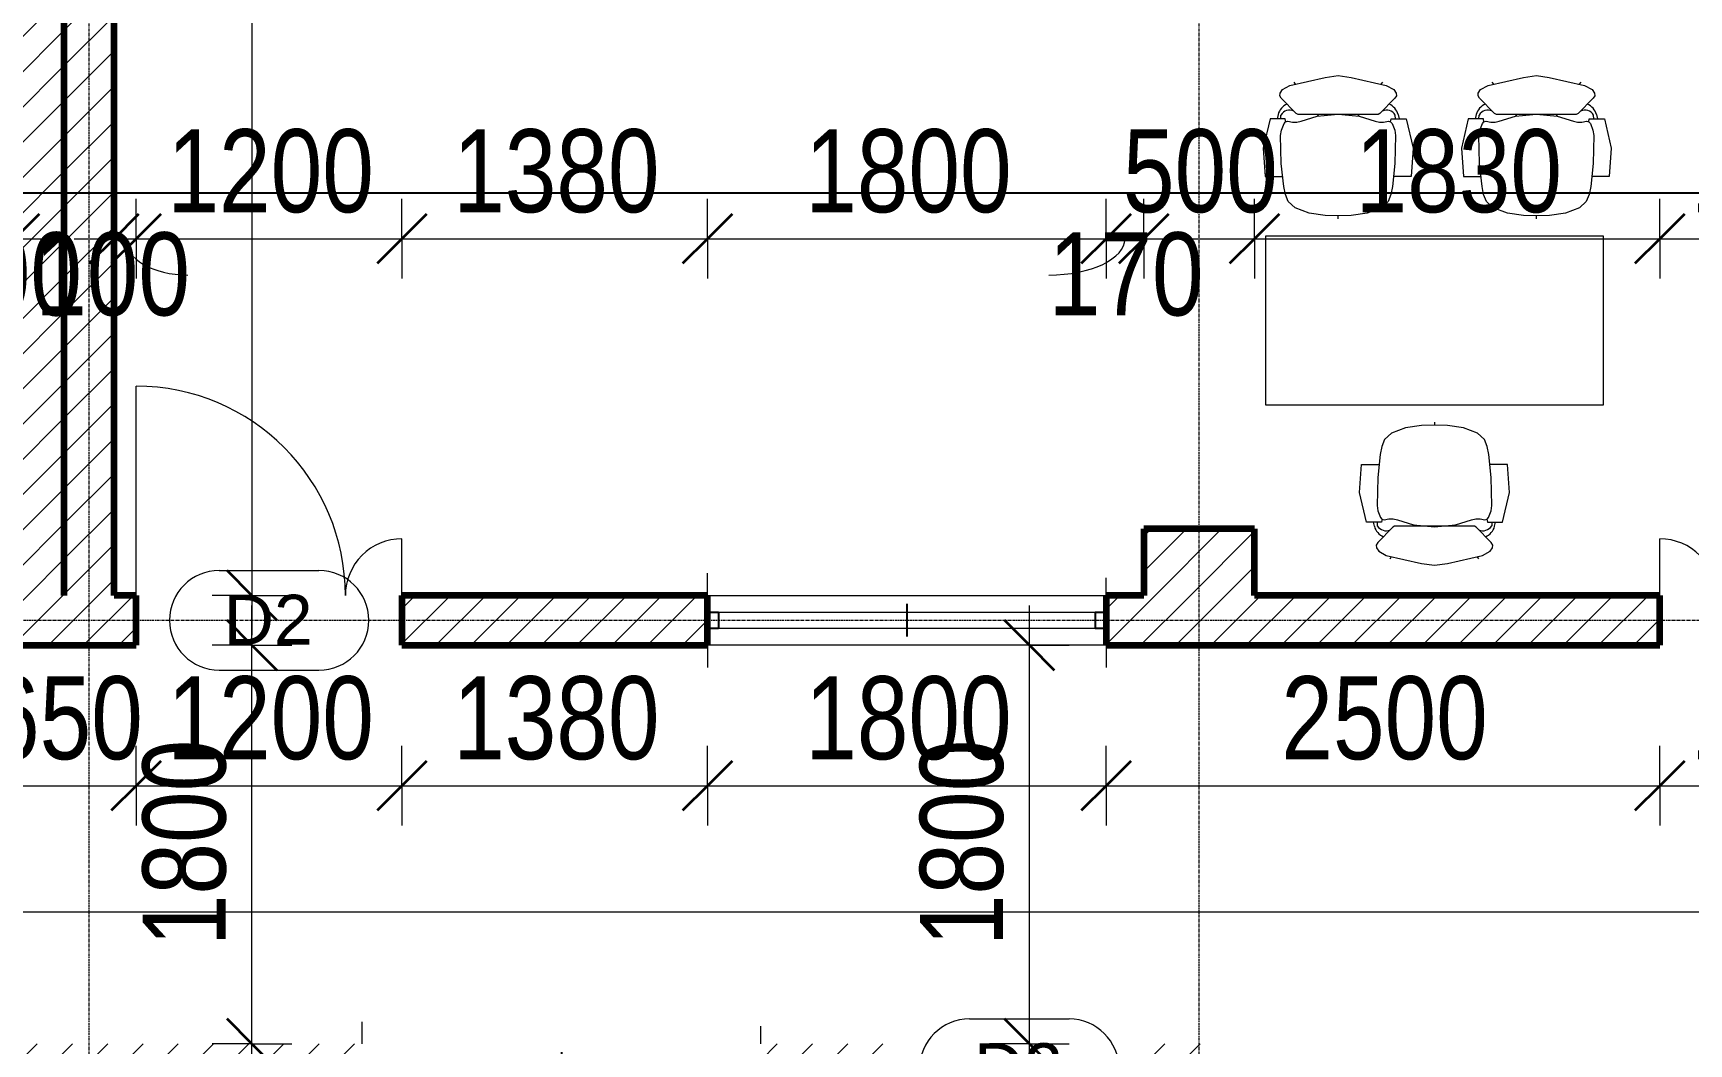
# Model space of a CAD drawing. Header units: millimetres. Extents: x -35190 to 411743, y -233114 to 23872.
# Drawn here: x 31058 to 38535, y -2015 to 2548 of the extents above; entities that cross this region are included whole.
import ezdxf

# ---------------------------------------------------------------- set-up
doc = ezdxf.new("R2010")
doc.units = ezdxf.units.MM
doc.linetypes.add('Grid Line', pattern=[22.225, 12.7, -3.175, 3.175, -3.175])
for name, color, linetype, lineweight in [('A-ANNO-DIMS', 211, 'Continuous', 9), ('A-ANNO-DIMS-75', 211, 'Continuous', 9), ('A-DOOR', 31, 'Continuous', 18), ('A-DOOR-IDEN', 31, 'Continuous', 9), ('A-GENM', 13, 'Continuous', 18), ('A-GLAZ', 151, 'Continuous', 18), ('A-WALL', 113, 'Continuous', 18), ('A-WALL-PATT', 111, 'Continuous', 18), ('I-FURN', 30, 'Continuous', 18), ('S-GRID', 1, 'Continuous', 9)]:
    doc.layers.add(name, color=color, linetype=linetype, lineweight=lineweight)
doc.styles.add('Arial_10', font='arial.ttf', dxfattribs={"height": 225})
doc.styles.add('Arial_3', font='arial.ttf', dxfattribs={"width": 0.8, "height": 375})
doc.dimstyles.new('main_4_5mm', dxfattribs={"dimscale": 304.8, "dimtxt": 382.597275, "dimasz": 0.738189, "dimexe": 0.590551, "dimexo": 0.0625, "dimgap": 0.024606, "dimtad": 1, "dimdec": 0, "dimzin": 0, "dimdsep": 46, "dimtxsty": 'Arial_3', "dimblk1": 'OBLIQUE', "dimblk2": 'OBLIQUE', "dimsah": 1, "dimcen": 0.09, "dimdle": 0.590551, "dimazin": 0, "dimtfac": 1, "dimtdec": 4, "dimtix": 1, "dimtmove": 0, "dimatfit": 3, "dimfxl": 0.590551, "dimfxlon": 1, "dimtvp": 1, "dimtolj": 1, "dimtzin": 0, "dimarcsym": 2})
doc.dimstyles.new('main_4_5mm_1', dxfattribs={"dimscale": 304.8, "dimtxt": 382.597275, "dimasz": 0.738189, "dimexe": 0.590551, "dimexo": 0.0625, "dimgap": 0.024606, "dimtad": 1, "dimdec": 0, "dimzin": 0, "dimdsep": 46, "dimtxsty": 'Arial_3', "dimblk1": 'OBLIQUE', "dimblk2": 'OBLIQUE', "dimsah": 1, "dimcen": 0.09, "dimdle": 0.590551, "dimazin": 0, "dimtfac": 1, "dimtdec": 4, "dimtix": 1, "dimtmove": 1, "dimatfit": 3, "dimfxl": 0.590551, "dimfxlon": 1, "dimtvp": 1, "dimtolj": 1, "dimtzin": 0, "dimarcsym": 2})
doc.dimstyles.new('main_4_5mm_2', dxfattribs={"dimscale": 304.8, "dimtxt": 382.597275, "dimasz": 0.738189, "dimexe": 0.590551, "dimexo": 0.0625, "dimgap": 0.024606, "dimtad": 1, "dimdec": 0, "dimzin": 0, "dimdsep": 46, "dimtxsty": 'Arial_3', "dimblk1": 'OBLIQUE', "dimblk2": 'OBLIQUE', "dimsah": 1, "dimcen": 0.09, "dimdle": 0.590551, "dimazin": 0, "dimtfac": 1, "dimtdec": 4, "dimtix": 1, "dimtmove": 0, "dimatfit": 3, "dimfxl": 0.590551, "dimfxlon": 1, "dimtvp": 1, "dimtolj": 1, "dimtzin": 0, "dimarcsym": 2})
pattern_1 = [(45, (0, 0), (-79.5495, 79.5495), [])]

# ---------------------------------------------------------------- blocks, each defined once
blk = doc.blocks.new('Double - Offset 1 - 1200 x 2100mm Sgl Swing-501792-GROUND FLOOR')
at = {"layer": 'A-DOOR'}
for p, q in [((-366, -112.5), (-366, -368)), ((834, -112.5), (834, -1057))]:
    blk.add_line(p, q, dxfattribs=at)
for centre, radius, start, end in [((-366, -112.5), 255.5, 270, 0), ((834, -112.5), 944.5, 180, 270)]:
    blk.add_arc(centre, radius, start, end, dxfattribs=at)
blk = doc.blocks.new('Sliding - 2L - SL1_8 X 1_5-424376-GROUND FLOOR')
at = {"layer": 'A-GLAZ'}
for p, q in [((-573.8, 112.5), (-573.8, 212.5)), ((1226.2, 112.5), (1226.2, 212.5)), ((1176.2, 35), (-523.8, 35)), ((-523.8, -35), (1176.2, -35)), ((-573.8, -112.5), (-573.8, -192.5)), ((1226.2, -112.5), (1226.2, -212.5))]:
    blk.add_line(p, q, dxfattribs=at)
at = {"layer": 'A-GLAZ', "lineweight": 25}
for p, q in [((-523.8, 35), (-573.8, 35)), ((-523.8, -35), (-523.8, 35)), ((326.2, -75), (326.2, 72.5)), ((1226.2, 35), (1176.2, 35)), ((1176.2, -35), (1176.2, 35)), ((-573.8, -35), (-523.8, -35)), ((1176.2, -35), (1226.2, -35))]:
    blk.add_line(p, q, dxfattribs=at)
blk = doc.blocks.new('Double - Offset 1 - 1200 x 2100mm Sgl Swing-501791-GROUND FLOOR')
at = {"layer": 'A-DOOR'}
for p, q in [((834, 112.5), (834, 1057)), ((-366, 112.5), (-366, 368))]:
    blk.add_line(p, q, dxfattribs=at)
for centre, radius, start, end in [((834, 112.5), 944.5, 90, 180), ((-366, 112.5), 255.5, 360, 90)]:
    blk.add_arc(centre, radius, start, end, dxfattribs=at)
blk = doc.blocks.new('HermanMiller_Seating_Aeron_WorkChair_9870 - Armpad_PostureFit_Graphite-563193-GROUND FLOOR')
at = {"layer": 'A-GENM'}
for p, q in [((0, 305.6), (-58.3, 297.5)), ((58.3, 297.5), (0, 305.6)), ((-262.1, 226.1), (-263.5, 214.3)), ((-251.5, 242.1), (-262.1, 226.1)), ((-217.5, 260.6), (-251.5, 242.1)), ((-58.3, 297.5), (-217.5, 260.6)), ((-200.5, 276), (-193.4, 266.2)), ((217.5, 260.6), (58.3, 297.5)), ((200.5, 276), (193.4, 266.2)), ((251.5, 242.1), (217.5, 260.6)), ((262.1, 226.1), (251.5, 242.1)), ((263.5, 214.3), (262.1, 226.1)), ((-263.5, 214.3), (-256.4, 203.2)), ((-256.4, 203.2), (-188.8, 133.9)), ((188.8, 133.9), (256.4, 203.2)), ((256.4, 203.2), (263.5, 214.3)), ((-243.9, 89.3), (-255.6, 59.3)), ((-237.3, 96.8), (-243.9, 89.3)), ((-227, 100), (-237.3, 96.8)), ((-205.6, 96), (-227, 100)), ((-186.5, 95.2), (-205.6, 96)), ((-188.8, 133.9), (-180.5, 129.4)), ((-167.5, 100), (-186.5, 95.2)), ((-180.5, 129.4), (180.5, 129.4)), ((-94.5, 122.2), (-167.5, 100)), ((0, 131.8), (-94.5, 122.2)), ((-94, 129.4), (-89.2, 122.8)), ((94.5, 122.2), (0, 131.8)), ((94, 129.4), (89.2, 122.8)), ((167.5, 100), (94.5, 122.2)), ((186.5, 95.2), (167.5, 100)), ((180.5, 129.4), (188.8, 133.9)), ((205.6, 96), (186.5, 95.2)), ((227, 100), (205.6, 96)), ((237.3, 96.8), (227, 100)), ((243.9, 89.3), (237.3, 96.8)), ((255.6, 59.3), (243.9, 89.3)), ((-255.6, 59.3), (-259.6, 35.7)), ((-259.6, 35.7), (-256.4, -91.3)), ((259.6, 35.7), (255.6, 59.3)), ((256.4, -91.3), (259.6, 35.7)), ((-256.4, -91.3), (-245.3, -194.5)), ((245.3, -194.5), (256.4, -91.3)), ((-245.3, -194.5), (-238.1, -231)), ((238.1, -231), (245.3, -194.5)), ((-238.1, -231), (-225.4, -262.7)), ((-225.4, -262.7), (-194.5, -291.3)), ((-194.5, -291.3), (-131, -315)), ((131, -315), (194.5, -291.3)), ((194.5, -291.3), (225.4, -262.7)), ((225.4, -262.7), (238.1, -231)), ((-131, -315), (-58.7, -325.4)), ((-58.7, -325.4), (0, -327.8)), ((0, -327.8), (58.7, -325.4)), ((0, -341.2), (0, -327.8)), ((58.7, -325.4), (131, -315))]:
    blk.add_line(p, q, dxfattribs=at)
at = {"layer": 'I-FURN'}
for p, q in [((-307.4, 111.1), (-338.2, -22.6)), ((-275.7, 111.1), (-307.4, 111.1)), ((-271.1, 129.3), (-275.7, 111.1)), ((-259.3, 111.1), (-275.7, 111.1)), ((-259.3, 111.1), (-258.3, 127.5)), ((-238.9, 111.1), (-259.3, 111.1)), ((-236.7, 97), (-238.9, 111.1)), ((236.7, 97), (238.9, 111.1)), ((238.9, 111.1), (259.3, 111.1)), ((259.3, 111.1), (258.3, 127.5)), ((259.3, 111.1), (275.7, 111.1)), ((271.1, 129.3), (275.7, 111.1)), ((275.7, 111.1), (307.4, 111.1)), ((307.4, 111.1), (338.2, -22.6)), ((-338.2, -22.6), (-329.3, -149.3)), ((338.2, -22.6), (329.3, -149.3)), ((-329.3, -149.3), (-250.1, -149.3)), ((329.3, -149.3), (250.1, -149.3))]:
    blk.add_line(p, q, dxfattribs=at)
for centre, radius, start, end in [((-204.1, 112.5), 69.2, 112.21227, 165.8955), ((-218.6, 103), 46.6, 66.03227, 148.26524), ((218.6, 103), 46.6, 31.73476, 113.96773), ((204.1, 112.5), 69.2, 14.1045, 67.78773)]:
    blk.add_arc(centre, radius, start, end, dxfattribs=at)
blk = doc.blocks.new('M_Desk - 1525 x 762mm-99774-GROUND FLOOR')
at = {"layer": 'I-FURN'}
for p, q in [((1524.5, 762), (-0.5, 762)), ((-0.5, 762), (-0.5, 0)), ((1524.5, 0), (1524.5, 762)), ((-0.5, 0), (1524.5, 0))]:
    blk.add_line(p, q, dxfattribs=at)
blk = doc.blocks.new('HermanMiller_Seating_Aeron_WorkChair_9870 - Armpad_PostureFit_Graphite-563830-GROUND FLOOR')
at = {"layer": 'A-GENM'}
for p, q in [((-194.5, 291.3), (-131, 315)), ((-131, 315), (-58.7, 325.4)), ((-58.7, 325.4), (0, 327.8)), ((0, 341.2), (0, 327.8)), ((0, 327.8), (58.7, 325.4)), ((58.7, 325.4), (131, 315)), ((131, 315), (194.5, 291.3)), ((-245.3, 194.5), (-238.1, 231)), ((-238.1, 231), (-225.4, 262.7)), ((-225.4, 262.7), (-194.5, 291.3)), ((194.5, 291.3), (225.4, 262.7)), ((225.4, 262.7), (238.1, 231)), ((238.1, 231), (245.3, 194.5)), ((-256.4, 91.3), (-245.3, 194.5)), ((245.3, 194.5), (256.4, 91.3)), ((-259.6, -35.7), (-256.4, 91.3)), ((256.4, 91.3), (259.6, -35.7)), ((-255.6, -59.3), (-259.6, -35.7)), ((-243.9, -89.3), (-255.6, -59.3)), ((255.6, -59.3), (243.9, -89.3)), ((259.6, -35.7), (255.6, -59.3)), ((-256.4, -203.2), (-188.8, -133.9)), ((-237.3, -96.8), (-243.9, -89.3)), ((-227, -100), (-237.3, -96.8)), ((-205.6, -96), (-227, -100)), ((-186.5, -95.2), (-205.6, -96)), ((-188.8, -133.9), (-180.5, -129.4)), ((-167.5, -100), (-186.5, -95.2)), ((-180.5, -129.4), (180.5, -129.4)), ((-94.5, -122.2), (-167.5, -100)), ((0, -131.8), (-94.5, -122.2)), ((-94, -129.4), (-89.2, -122.8)), ((94.5, -122.2), (0, -131.8)), ((94, -129.4), (89.2, -122.8)), ((167.5, -100), (94.5, -122.2)), ((186.5, -95.2), (167.5, -100)), ((180.5, -129.4), (188.8, -133.9)), ((205.6, -96), (186.5, -95.2)), ((188.8, -133.9), (256.4, -203.2)), ((227, -100), (205.6, -96)), ((237.3, -96.8), (227, -100)), ((243.9, -89.3), (237.3, -96.8)), ((-263.5, -214.3), (-256.4, -203.2)), ((-262.1, -226.1), (-263.5, -214.3)), ((256.4, -203.2), (263.5, -214.3)), ((263.5, -214.3), (262.1, -226.1)), ((-251.5, -242.1), (-262.1, -226.1)), ((-217.5, -260.6), (-251.5, -242.1)), ((-58.3, -297.5), (-217.5, -260.6)), ((-200.5, -276), (-193.4, -266.2)), ((0, -305.6), (-58.3, -297.5)), ((58.3, -297.5), (0, -305.6)), ((217.5, -260.6), (58.3, -297.5)), ((200.5, -276), (193.4, -266.2)), ((251.5, -242.1), (217.5, -260.6)), ((262.1, -226.1), (251.5, -242.1))]:
    blk.add_line(p, q, dxfattribs=at)
at = {"layer": 'I-FURN'}
for p, q in [((-338.2, 22.6), (-329.3, 149.3)), ((-329.3, 149.3), (-250.1, 149.3)), ((329.3, 149.3), (250.1, 149.3)), ((338.2, 22.6), (329.3, 149.3)), ((-307.4, -111.1), (-338.2, 22.6)), ((307.4, -111.1), (338.2, 22.6)), ((-275.7, -111.1), (-307.4, -111.1)), ((-271.1, -129.3), (-275.7, -111.1)), ((-259.3, -111.1), (-275.7, -111.1)), ((-259.3, -111.1), (-258.3, -127.5)), ((-238.9, -111.1), (-259.3, -111.1)), ((-236.7, -97), (-238.9, -111.1)), ((236.7, -97), (238.9, -111.1)), ((238.9, -111.1), (259.3, -111.1)), ((259.3, -111.1), (258.3, -127.5)), ((259.3, -111.1), (275.7, -111.1)), ((271.1, -129.3), (275.7, -111.1)), ((275.7, -111.1), (307.4, -111.1))]:
    blk.add_line(p, q, dxfattribs=at)
for centre, radius, start, end in [((-204.1, -112.5), 69.2, 194.1045, 247.78773), ((-218.6, -103), 46.6, 211.73476, 293.96773), ((218.6, -103), 46.6, 246.03227, 328.26524), ((204.1, -112.5), 69.2, 292.21227, 345.8955)]:
    blk.add_arc(centre, radius, start, end, dxfattribs=at)
blk = doc.blocks.new('DIMBLOCK26-GROUND FLOOR')
at = {"layer": 'A-ANNO-DIMS-75', "transparency": 16777216}
for p, q in [((32046.7, 14289.7), (32046.7, -170.3)), ((32046.7, 14109.7), (31866.7, 14109.7)), ((32046.7, 14109.7), (32226.7, 14109.7)), ((32046.7, 9.7), (31866.7, 9.7)), ((32046.7, 9.7), (32226.7, 9.7))]:
    blk.add_line(p, q, dxfattribs=at)
at = {"layer": 'A-ANNO-DIMS-75', "lineweight": 35, "transparency": 16777216}
for p, q in [((32046.7, 14109.7), (31934.2, 14222.2)), ((32046.7, 14109.7), (32159.2, 13997.2)), ((32046.7, 9.7), (31934.2, 122.2)), ((32046.7, 9.7), (32159.2, -102.8))]:
    blk.add_line(p, q, dxfattribs=at)
at = {"layer": 'A-ANNO-DIMS-75', "color": 0, "transparency": 16777216, "insert": (31552.4, 6485.8), "char_height": 375, "width": 1377.35, "attachment_point": 1, "rotation": 90, "line_spacing_factor": 0.941778, "style": 'Arial_3'}
blk.add_mtext('14100', dxfattribs=at)
blk = doc.blocks.new('_Oblique')
at = {"color": 0, "linetype": 'ByBlock', "lineweight": -2}
blk.add_line((-0.5, -0.5), (0.5, 0.5), dxfattribs=at)
blk = doc.blocks.new('DIMBLOCK104-GROUND FLOOR')
at = {"layer": 'A-ANNO-DIMS-75', "transparency": 16777216}
for p, q in [((30873.9, -849.5), (30873.9, -669.5)), ((31523.9, -849.5), (31523.9, -669.5)), ((30873.9, -849.5), (31523.9, -849.5)), ((30873.9, -849.5), (30873.9, -1029.5)), ((31523.9, -849.5), (31523.9, -1029.5))]:
    blk.add_line(p, q, dxfattribs=at)
at = {"layer": 'A-ANNO-DIMS-75', "lineweight": 35, "transparency": 16777216}
for p, q in [((30873.9, -849.5), (30986.4, -737)), ((31523.9, -849.5), (31636.4, -737)), ((30873.9, -849.5), (30761.4, -962)), ((31523.9, -849.5), (31411.4, -962))]:
    blk.add_line(p, q, dxfattribs=at)
at = {"layer": 'A-ANNO-DIMS-75', "color": 0, "transparency": 16777216, "insert": (30854.6, -355.2), "char_height": 375, "width": 826.41, "attachment_point": 1, "line_spacing_factor": 0.941778, "style": 'Arial_3'}
blk.add_mtext('650', dxfattribs=at)
blk = doc.blocks.new('DIMBLOCK105-GROUND FLOOR')
at = {"layer": 'A-ANNO-DIMS-75', "transparency": 16777216}
for p, q in [((31523.9, -849.5), (31523.9, -669.5)), ((32723.9, -849.5), (32723.9, -669.5)), ((31523.9, -849.5), (32723.9, -849.5)), ((31523.9, -849.5), (31523.9, -1029.5)), ((32723.9, -849.5), (32723.9, -1029.5))]:
    blk.add_line(p, q, dxfattribs=at)
at = {"layer": 'A-ANNO-DIMS-75', "lineweight": 35, "transparency": 16777216}
for p, q in [((31523.9, -849.5), (31636.4, -737)), ((32723.9, -849.5), (32836.4, -737)), ((31523.9, -849.5), (31411.4, -962)), ((32723.9, -849.5), (32611.4, -962))]:
    blk.add_line(p, q, dxfattribs=at)
at = {"layer": 'A-ANNO-DIMS-75', "color": 0, "transparency": 16777216, "insert": (31664.8, -355.2), "char_height": 375, "width": 1101.88, "attachment_point": 1, "line_spacing_factor": 0.941778, "style": 'Arial_3'}
blk.add_mtext('1200', dxfattribs=at)
blk = doc.blocks.new('DIMBLOCK106-GROUND FLOOR')
at = {"layer": 'A-ANNO-DIMS-75', "transparency": 16777216}
for p, q in [((32723.9, -849.5), (32723.9, -669.5)), ((34103.9, -849.5), (34103.9, -669.5)), ((32723.9, -849.5), (34103.9, -849.5)), ((32723.9, -849.5), (32723.9, -1029.5)), ((34103.9, -849.5), (34103.9, -1029.5))]:
    blk.add_line(p, q, dxfattribs=at)
at = {"layer": 'A-ANNO-DIMS-75', "lineweight": 35, "transparency": 16777216}
for p, q in [((32723.9, -849.5), (32836.4, -737)), ((34103.9, -849.5), (34216.4, -737)), ((32723.9, -849.5), (32611.4, -962)), ((34103.9, -849.5), (33991.4, -962))]:
    blk.add_line(p, q, dxfattribs=at)
at = {"layer": 'A-ANNO-DIMS-75', "color": 0, "transparency": 16777216, "insert": (32954.8, -355.2), "char_height": 375, "width": 1101.88, "attachment_point": 1, "line_spacing_factor": 0.941778, "style": 'Arial_3'}
blk.add_mtext('1380', dxfattribs=at)
blk = doc.blocks.new('DIMBLOCK107-GROUND FLOOR')
at = {"layer": 'A-ANNO-DIMS-75', "transparency": 16777216}
for p, q in [((34103.9, -849.5), (34103.9, -669.5)), ((35903.9, -849.5), (35903.9, -669.5)), ((34103.9, -849.5), (35903.9, -849.5)), ((34103.9, -849.5), (34103.9, -1029.5)), ((35903.9, -849.5), (35903.9, -1029.5))]:
    blk.add_line(p, q, dxfattribs=at)
at = {"layer": 'A-ANNO-DIMS-75', "lineweight": 35, "transparency": 16777216}
for p, q in [((34103.9, -849.5), (34216.4, -737)), ((35903.9, -849.5), (36016.4, -737)), ((34103.9, -849.5), (33991.4, -962)), ((35903.9, -849.5), (35791.4, -962))]:
    blk.add_line(p, q, dxfattribs=at)
at = {"layer": 'A-ANNO-DIMS-75', "color": 0, "transparency": 16777216, "insert": (34544.8, -355.2), "char_height": 375, "width": 1101.88, "attachment_point": 1, "line_spacing_factor": 0.941778, "style": 'Arial_3'}
blk.add_mtext('1800', dxfattribs=at)
blk = doc.blocks.new('DIMBLOCK108-GROUND FLOOR')
at = {"layer": 'A-ANNO-DIMS-75', "transparency": 16777216}
for p, q in [((35903.9, -849.5), (35903.9, -669.5)), ((38403.9, -849.5), (38403.9, -669.5)), ((35903.9, -849.5), (38403.9, -849.5)), ((35903.9, -849.5), (35903.9, -1029.5)), ((38403.9, -849.5), (38403.9, -1029.5))]:
    blk.add_line(p, q, dxfattribs=at)
at = {"layer": 'A-ANNO-DIMS-75', "lineweight": 35, "transparency": 16777216}
for p, q in [((35903.9, -849.5), (36016.4, -737)), ((38403.9, -849.5), (38516.4, -737)), ((35903.9, -849.5), (35791.4, -962)), ((38403.9, -849.5), (38291.4, -962))]:
    blk.add_line(p, q, dxfattribs=at)
at = {"layer": 'A-ANNO-DIMS-75', "color": 0, "transparency": 16777216, "insert": (36694.8, -355.2), "char_height": 375, "width": 1101.88, "attachment_point": 1, "line_spacing_factor": 0.941778, "style": 'Arial_3'}
blk.add_mtext('2500', dxfattribs=at)
blk = doc.blocks.new('DIMBLOCK109-GROUND FLOOR')
at = {"layer": 'A-ANNO-DIMS-75', "transparency": 16777216}
for p, q in [((38403.9, -849.5), (38403.9, -669.5)), ((39603.9, -849.5), (39603.9, -669.5)), ((38403.9, -849.5), (39783.9, -849.5)), ((38403.9, -849.5), (38403.9, -1029.5)), ((39603.9, -849.5), (39603.9, -1029.5))]:
    blk.add_line(p, q, dxfattribs=at)
at = {"layer": 'A-ANNO-DIMS-75', "lineweight": 35, "transparency": 16777216}
for p, q in [((38403.9, -849.5), (38516.4, -737)), ((39603.9, -849.5), (39716.4, -737)), ((38403.9, -849.5), (38291.4, -962)), ((39603.9, -849.5), (39491.4, -962))]:
    blk.add_line(p, q, dxfattribs=at)
at = {"layer": 'A-ANNO-DIMS-75', "color": 0, "transparency": 16777216, "insert": (38544.8, -355.2), "char_height": 375, "width": 1101.88, "attachment_point": 1, "line_spacing_factor": 0.941778, "style": 'Arial_3'}
blk.add_mtext('1200', dxfattribs=at)
blk = doc.blocks.new('DIMBLOCK110-GROUND FLOOR')
at = {"layer": 'A-ANNO-DIMS-75', "transparency": 16777216}
for p, q in [((32046.7, -2195.3), (32046.7, -35.3)), ((32046.7, -215.3), (31866.7, -215.3)), ((32046.7, -215.3), (32226.7, -215.3)), ((32046.7, -2015.3), (31866.7, -2015.3)), ((32046.7, -2015.3), (32226.7, -2015.3))]:
    blk.add_line(p, q, dxfattribs=at)
at = {"layer": 'A-ANNO-DIMS-75', "lineweight": 35, "transparency": 16777216}
for p, q in [((32046.7, -215.3), (31934.2, -102.8)), ((32046.7, -215.3), (32159.2, -327.8)), ((32046.7, -2015.3), (31934.2, -1902.8)), ((32046.7, -2015.3), (32159.2, -2127.8))]:
    blk.add_line(p, q, dxfattribs=at)
at = {"layer": 'A-ANNO-DIMS-75', "color": 0, "transparency": 16777216, "insert": (31552.4, -1574.4), "char_height": 375, "width": 1101.88, "attachment_point": 1, "rotation": 90, "line_spacing_factor": 0.941778, "style": 'Arial_3'}
blk.add_mtext('1800', dxfattribs=at)
blk = doc.blocks.new('DIMBLOCK147-GROUND FLOOR')
at = {"layer": 'A-ANNO-DIMS-75', "transparency": 16777216}
for p, q in [((31423.9, 1620.3), (31423.9, 1800.3)), ((31523.9, 1620.3), (31523.9, 1800.3)), ((31243.9, 1620.3), (31523.9, 1620.3)), ((31423.9, 1620.3), (31423.9, 1440.3)), ((31523.9, 1620.3), (31523.9, 1440.3))]:
    blk.add_line(p, q, dxfattribs=at)
at = {"layer": 'A-ANNO-DIMS-75', "lineweight": 35, "transparency": 16777216}
for p, q in [((31423.9, 1620.3), (31536.4, 1732.8)), ((31523.9, 1620.3), (31636.4, 1732.8)), ((31423.9, 1620.3), (31311.4, 1507.8)), ((31523.9, 1620.3), (31411.4, 1507.8))]:
    blk.add_line(p, q, dxfattribs=at)
at = {"layer": 'A-ANNO-DIMS-75', "transparency": 16777216}
blk.add_ellipse((31756.4, 1620.3), major_axis=(282.5, 0), ratio=0.58089, start_param=3.141593, end_param=4.712389, dxfattribs=at)
at = {"layer": 'A-ANNO-DIMS-75', "color": 0, "transparency": 16777216, "insert": (31067.7, 1648.8), "char_height": 375, "width": 826.41, "attachment_point": 1, "line_spacing_factor": 0.941778, "style": 'Arial_3'}
blk.add_mtext('100', dxfattribs=at)
blk = doc.blocks.new('DIMBLOCK148-GROUND FLOOR')
at = {"layer": 'A-ANNO-DIMS-75', "transparency": 16777216}
for p, q in [((31523.9, 1620.3), (31523.9, 1800.3)), ((32723.9, 1620.3), (32723.9, 1800.3)), ((31523.9, 1620.3), (32723.9, 1620.3)), ((31523.9, 1620.3), (31523.9, 1440.3)), ((32723.9, 1620.3), (32723.9, 1440.3))]:
    blk.add_line(p, q, dxfattribs=at)
at = {"layer": 'A-ANNO-DIMS-75', "lineweight": 35, "transparency": 16777216}
for p, q in [((31523.9, 1620.3), (31636.4, 1732.8)), ((32723.9, 1620.3), (32836.4, 1732.8)), ((31523.9, 1620.3), (31411.4, 1507.8)), ((32723.9, 1620.3), (32611.4, 1507.8))]:
    blk.add_line(p, q, dxfattribs=at)
at = {"layer": 'A-ANNO-DIMS-75', "color": 0, "transparency": 16777216, "insert": (31664.8, 2114.6), "char_height": 375, "width": 1101.88, "attachment_point": 1, "line_spacing_factor": 0.941778, "style": 'Arial_3'}
blk.add_mtext('1200', dxfattribs=at)
blk = doc.blocks.new('DIMBLOCK149-GROUND FLOOR')
at = {"layer": 'A-ANNO-DIMS-75', "transparency": 16777216}
for p, q in [((32723.9, 1620.3), (32723.9, 1800.3)), ((34103.9, 1620.3), (34103.9, 1800.3)), ((32723.9, 1620.3), (34103.9, 1620.3)), ((32723.9, 1620.3), (32723.9, 1440.3)), ((34103.9, 1620.3), (34103.9, 1440.3))]:
    blk.add_line(p, q, dxfattribs=at)
at = {"layer": 'A-ANNO-DIMS-75', "lineweight": 35, "transparency": 16777216}
for p, q in [((32723.9, 1620.3), (32836.4, 1732.8)), ((34103.9, 1620.3), (34216.4, 1732.8)), ((32723.9, 1620.3), (32611.4, 1507.8)), ((34103.9, 1620.3), (33991.4, 1507.8))]:
    blk.add_line(p, q, dxfattribs=at)
at = {"layer": 'A-ANNO-DIMS-75', "color": 0, "transparency": 16777216, "insert": (32954.8, 2114.6), "char_height": 375, "width": 1101.88, "attachment_point": 1, "line_spacing_factor": 0.941778, "style": 'Arial_3'}
blk.add_mtext('1380', dxfattribs=at)
blk = doc.blocks.new('DIMBLOCK150-GROUND FLOOR')
at = {"layer": 'A-ANNO-DIMS-75', "transparency": 16777216}
for p, q in [((34103.9, 1620.3), (34103.9, 1800.3)), ((35903.9, 1620.3), (35903.9, 1800.3)), ((34103.9, 1620.3), (35903.9, 1620.3)), ((34103.9, 1620.3), (34103.9, 1440.3)), ((35903.9, 1620.3), (35903.9, 1440.3))]:
    blk.add_line(p, q, dxfattribs=at)
at = {"layer": 'A-ANNO-DIMS-75', "lineweight": 35, "transparency": 16777216}
for p, q in [((34103.9, 1620.3), (34216.4, 1732.8)), ((35903.9, 1620.3), (36016.4, 1732.8)), ((34103.9, 1620.3), (33991.4, 1507.8)), ((35903.9, 1620.3), (35791.4, 1507.8))]:
    blk.add_line(p, q, dxfattribs=at)
at = {"layer": 'A-ANNO-DIMS-75', "color": 0, "transparency": 16777216, "insert": (34544.8, 2114.6), "char_height": 375, "width": 1101.88, "attachment_point": 1, "line_spacing_factor": 0.941778, "style": 'Arial_3'}
blk.add_mtext('1800', dxfattribs=at)
blk = doc.blocks.new('DIMBLOCK151-GROUND FLOOR')
at = {"layer": 'A-ANNO-DIMS-75', "transparency": 16777216}
for p, q in [((35903.9, 1620.3), (35903.9, 1800.3)), ((36073.9, 1620.3), (36073.9, 1800.3)), ((35903.9, 1620.3), (36073.9, 1620.3)), ((35903.9, 1620.3), (35903.9, 1440.3)), ((36073.9, 1620.3), (36073.9, 1440.3))]:
    blk.add_line(p, q, dxfattribs=at)
at = {"layer": 'A-ANNO-DIMS-75', "lineweight": 35, "transparency": 16777216}
for p, q in [((35903.9, 1620.3), (36016.4, 1732.8)), ((36073.9, 1620.3), (36186.4, 1732.8)), ((35903.9, 1620.3), (35791.4, 1507.8)), ((36073.9, 1620.3), (35961.4, 1507.8))]:
    blk.add_line(p, q, dxfattribs=at)
at = {"layer": 'A-ANNO-DIMS-75', "transparency": 16777216}
blk.add_ellipse((35644.6, 1620.3), major_axis=(344.3, 0), ratio=0.476502, start_param=4.712389, end_param=6.283185, dxfattribs=at)
at = {"layer": 'A-ANNO-DIMS-75', "color": 0, "transparency": 16777216, "insert": (35644.6, 1648.8), "char_height": 375, "width": 826.41, "attachment_point": 1, "line_spacing_factor": 0.941778, "style": 'Arial_3'}
blk.add_mtext('170', dxfattribs=at)
blk = doc.blocks.new('DIMBLOCK152-GROUND FLOOR')
at = {"layer": 'A-ANNO-DIMS-75', "transparency": 16777216}
for p, q in [((36073.9, 1620.3), (36073.9, 1800.3)), ((36573.9, 1620.3), (36573.9, 1800.3)), ((36073.9, 1620.3), (36573.9, 1620.3)), ((36073.9, 1620.3), (36073.9, 1440.3)), ((36573.9, 1620.3), (36573.9, 1440.3))]:
    blk.add_line(p, q, dxfattribs=at)
at = {"layer": 'A-ANNO-DIMS-75', "lineweight": 35, "transparency": 16777216}
for p, q in [((36073.9, 1620.3), (36186.4, 1732.8)), ((36573.9, 1620.3), (36686.4, 1732.8)), ((36073.9, 1620.3), (35961.4, 1507.8)), ((36573.9, 1620.3), (36461.4, 1507.8))]:
    blk.add_line(p, q, dxfattribs=at)
at = {"layer": 'A-ANNO-DIMS-75', "color": 0, "transparency": 16777216, "insert": (35979.6, 2114.6), "char_height": 375, "width": 826.41, "attachment_point": 1, "line_spacing_factor": 0.941778, "style": 'Arial_3'}
blk.add_mtext('500', dxfattribs=at)
blk = doc.blocks.new('DIMBLOCK153-GROUND FLOOR')
at = {"layer": 'A-ANNO-DIMS-75', "transparency": 16777216}
for p, q in [((36573.9, 1620.3), (36573.9, 1800.3)), ((38403.9, 1620.3), (38403.9, 1800.3)), ((36573.9, 1620.3), (38403.9, 1620.3)), ((36573.9, 1620.3), (36573.9, 1440.3)), ((38403.9, 1620.3), (38403.9, 1440.3))]:
    blk.add_line(p, q, dxfattribs=at)
at = {"layer": 'A-ANNO-DIMS-75', "lineweight": 35, "transparency": 16777216}
for p, q in [((36573.9, 1620.3), (36686.4, 1732.8)), ((38403.9, 1620.3), (38516.4, 1732.8)), ((36573.9, 1620.3), (36461.4, 1507.8)), ((38403.9, 1620.3), (38291.4, 1507.8))]:
    blk.add_line(p, q, dxfattribs=at)
at = {"layer": 'A-ANNO-DIMS-75', "color": 0, "transparency": 16777216, "insert": (37029.8, 2114.6), "char_height": 375, "width": 1101.88, "attachment_point": 1, "line_spacing_factor": 0.941778, "style": 'Arial_3'}
blk.add_mtext('1830', dxfattribs=at)
blk = doc.blocks.new('DIMBLOCK154-GROUND FLOOR')
at = {"layer": 'A-ANNO-DIMS-75', "transparency": 16777216}
for p, q in [((38403.9, 1620.3), (38403.9, 1800.3)), ((39603.9, 1620.3), (39603.9, 1800.3)), ((38403.9, 1620.3), (39603.9, 1620.3)), ((38403.9, 1620.3), (38403.9, 1440.3)), ((39603.9, 1620.3), (39603.9, 1440.3))]:
    blk.add_line(p, q, dxfattribs=at)
at = {"layer": 'A-ANNO-DIMS-75', "lineweight": 35, "transparency": 16777216}
for p, q in [((38403.9, 1620.3), (38516.4, 1732.8)), ((39603.9, 1620.3), (39716.4, 1732.8)), ((38403.9, 1620.3), (38291.4, 1507.8)), ((39603.9, 1620.3), (39491.4, 1507.8))]:
    blk.add_line(p, q, dxfattribs=at)
at = {"layer": 'A-ANNO-DIMS-75', "color": 0, "transparency": 16777216, "insert": (38544.8, 2114.6), "char_height": 375, "width": 1101.88, "attachment_point": 1, "line_spacing_factor": 0.941778, "style": 'Arial_3'}
blk.add_mtext('1200', dxfattribs=at)
blk = doc.blocks.new('DIMBLOCK160-GROUND FLOOR')
at = {"layer": 'A-ANNO-DIMS-75', "transparency": 16777216}
for p, q in [((30873.9, 1620.3), (30873.9, 1800.3)), ((30973.9, 1620.3), (30973.9, 1800.3)), ((30873.9, 1620.3), (31153.9, 1620.3)), ((30873.9, 1620.3), (30873.9, 1440.3)), ((30973.9, 1620.3), (30973.9, 1440.3))]:
    blk.add_line(p, q, dxfattribs=at)
at = {"layer": 'A-ANNO-DIMS-75', "lineweight": 35, "transparency": 16777216}
for p, q in [((30873.9, 1620.3), (30986.4, 1732.8)), ((30973.9, 1620.3), (31086.4, 1732.8)), ((30873.9, 1620.3), (30761.4, 1507.8)), ((30973.9, 1620.3), (30861.4, 1507.8))]:
    blk.add_line(p, q, dxfattribs=at)
at = {"layer": 'A-ANNO-DIMS-75', "transparency": 16777216}
blk.add_ellipse((30579.6, 1620.3), major_axis=(344.3, 0), ratio=0.476502, start_param=4.712389, end_param=6.283185, dxfattribs=at)
at = {"layer": 'A-ANNO-DIMS-75', "color": 0, "transparency": 16777216, "insert": (30579.6, 1648.8), "char_height": 375, "width": 826.41, "attachment_point": 1, "line_spacing_factor": 0.941778, "style": 'Arial_3'}
blk.add_mtext('100', dxfattribs=at)
blk = doc.blocks.new('DIMBLOCK202-GROUND FLOOR')
at = {"layer": 'A-ANNO-DIMS-75', "transparency": 16777216}
for p, q in [((35557, -2195.3), (35557, -35.3)), ((35557, -215.3), (35377, -215.3)), ((35557, -215.3), (35737, -215.3)), ((35557, -2015.3), (35377, -2015.3)), ((35557, -2015.3), (35737, -2015.3))]:
    blk.add_line(p, q, dxfattribs=at)
at = {"layer": 'A-ANNO-DIMS-75', "lineweight": 35, "transparency": 16777216}
for p, q in [((35557, -215.3), (35444.5, -102.8)), ((35557, -215.3), (35669.5, -327.8)), ((35557, -2015.3), (35444.5, -1902.8)), ((35557, -2015.3), (35669.5, -2127.8))]:
    blk.add_line(p, q, dxfattribs=at)
at = {"layer": 'A-ANNO-DIMS-75', "color": 0, "transparency": 16777216, "insert": (35062.7, -1574.4), "char_height": 375, "width": 1101.88, "attachment_point": 1, "rotation": 90, "line_spacing_factor": 0.941778, "style": 'Arial_3'}
blk.add_mtext('1800', dxfattribs=at)
blk = doc.blocks.new('DIMBLOCK476-GROUND FLOOR')
at = {"layer": 'A-ANNO-DIMS-75', "transparency": 16777216}
for p, q in [((-9021.1, -1419), (-9021.1, -1239)), ((39643.9, -1419), (39643.9, -1239)), ((-9201.1, -1419), (39823.9, -1419)), ((-9021.1, -1419), (-9021.1, -1599)), ((39643.9, -1419), (39643.9, -1599))]:
    blk.add_line(p, q, dxfattribs=at)
at = {"layer": 'A-ANNO-DIMS-75', "lineweight": 35, "transparency": 16777216}
for p, q in [((-9021.1, -1419), (-8908.6, -1306.5)), ((39643.9, -1419), (39756.4, -1306.5)), ((-9021.1, -1419), (-9133.6, -1531.5)), ((39643.9, -1419), (39531.4, -1531.5))]:
    blk.add_line(p, q, dxfattribs=at)
at = {"layer": 'A-ANNO-DIMS-75', "color": 0, "transparency": 16777216, "insert": (14737.5, -924.7), "char_height": 375, "width": 1377.35, "attachment_point": 1, "line_spacing_factor": 0.941778, "style": 'Arial_3'}
blk.add_mtext('48665', dxfattribs=at)
blk = doc.blocks.new('M_Door Tag - M_Door Tag-1233-GROUND FLOOR')
at = {"layer": 'A-DOOR-IDEN'}
for p, q in [((-3, 3), (3, 3)), ((-3, -3), (3, -3))]:
    blk.add_line(p, q, dxfattribs=at)
for centre, start, end in [((-3, 0), 90, 270), ((3, 0), 270, 90)]:
    blk.add_arc(centre, 3, start, end, dxfattribs=at)

msp = doc.modelspace()

# ---------------------------------------------------------------- hatches: boundary and pattern name
at = {"layer": 'A-WALL-PATT'}
h = msp.add_hatch(dxfattribs=at)
h.set_pattern_fill('FP_1', color=256, style=0, pattern_type=2)
h.set_pattern_definition(pattern_1)
h.paths.add_polyline_path([(31423.9, 9.7), (31423.9, 7139.7), (31198.9, 7139.7), (31198.9, 9.7)])
h.paths.add_polyline_path([(31198.9, 9239.7), (31423.9, 9239.7), (31423.9, 10939.7), (31198.9, 10939.7), (31198.9, 9580.8)])
h.paths.add_polyline_path([(31198.9, 13039.7), (31423.9, 13039.7), (31423.9, 14334.7), (31198.9, 14334.7), (31198.9, 13338.7)])
h = msp.add_hatch(dxfattribs=at)
h.set_pattern_fill('FP_1', color=256, style=0, pattern_type=2)
h.set_pattern_definition(pattern_1)
h.paths.add_polyline_path([(30973.9, 9.7), (31198.9, 9.7), (31198.9, 6534.7), (30973.9, 6534.7), (30973.9, 2065)])
h = msp.add_hatch(dxfattribs=at)
h.set_pattern_fill('FP_1', color=256, style=0, pattern_type=2)
h.set_pattern_definition(pattern_1)
h.paths.add_polyline_path([(36573.9, 9.7), (36573.9, 309.7), (36073.9, 309.7), (36073.9, 9.7)])
h = msp.add_hatch(dxfattribs=at)
h.set_pattern_fill('FP_1', color=256, style=0, pattern_type=2)
h.set_pattern_definition(pattern_1)
h.paths.add_polyline_path([(24923.9, -215.3), (24923.9, 9.7), (23573.9, 9.7), (23573.9, -215.3)])
h.paths.add_polyline_path([(22373.9, -215.3), (22373.9, 9.7), (22273.9, 9.7), (22273.9, -215.3)])
h.paths.add_polyline_path([(26723.9, -215.3), (29673.9, -215.3), (29673.9, 9.7), (26723.9, 9.7)])
h.paths.add_polyline_path([(30873.9, -215.3), (31523.9, -215.3), (31523.9, 9.7), (30873.9, 9.7)])
h.paths.add_polyline_path([(32723.9, -215.3), (34103.9, -215.3), (34103.9, 9.7), (32723.9, 9.7)])
h.paths.add_polyline_path([(37973.1, -215.3), (38403.9, -215.3), (38403.9, 9.7), (35903.9, 9.7), (35903.9, -215.3), (37000, -215.3)])
h.paths.add_polyline_path([(39603.9, -215.3), (41223.9, -215.3), (41223.9, 9.7), (39603.9, 9.7)])
h = msp.add_hatch(dxfattribs=at)
h.set_pattern_fill('FP_1', color=256, style=0, pattern_type=2)
h.set_pattern_definition(pattern_1)
h.paths.add_polyline_path([(22273.9, -2240.3), (22373.9, -2240.3), (22373.9, -2015.3), (22273.9, -2015.3)])
h.paths.add_polyline_path([(25322.2, -2240.3), (25898.9, -2240.3), (25898.9, -2015.3), (23573.9, -2015.3), (23573.9, -2240.3)])
h.paths.add_polyline_path([(29673.9, -2240.3), (29673.9, -2015.3), (27698.9, -2015.3), (27698.9, -2240.3), (29214.8, -2240.3)])
h.paths.add_polyline_path([(32543.9, -2240.3), (32543.9, -2015.3), (30873.9, -2015.3), (30873.9, -2240.3), (31423.9, -2240.3)])
h.paths.add_polyline_path([(34343.9, -2240.3), (34911.4, -2240.3), (34911.4, -2015.3), (34343.9, -2015.3)])
h.paths.add_polyline_path([(36111.4, -2240.3), (36436.4, -2240.3), (36436.4, -2015.3), (36111.4, -2015.3)])
h.paths.add_polyline_path([(40892.6, -2240.3), (41223.9, -2240.3), (41223.9, -2015.3), (39643.9, -2015.3), (39643.9, -2240.3)])

# ---------------------------------------------------------------- linework, layer by layer
msp.add_line((-29362.6, 1827.7), (58473.6, 1827.7))
at = {"layer": 'A-WALL', "lineweight": 140}
for p, q in [((31198.9, 9.7), (31198.9, 7139.7)), ((31423.9, 9.7), (31423.9, 7139.7)), ((36573.9, 309.7), (36073.9, 309.7)), ((36073.9, 309.7), (36073.9, 9.7)), ((36573.9, 9.7), (36573.9, 309.7)), ((31523.9, 9.7), (31423.9, 9.7)), ((31523.9, -215.3), (31523.9, 9.7)), ((34103.9, 9.7), (32723.9, 9.7)), ((32723.9, 9.7), (32723.9, -215.3)), ((34103.9, -215.3), (34103.9, 9.7)), ((36073.9, 9.7), (35903.9, 9.7)), ((35903.9, 9.7), (35903.9, -215.3)), ((38403.9, 9.7), (36573.9, 9.7)), ((38403.9, -215.3), (38403.9, 9.7)), ((30873.9, -215.3), (31523.9, -215.3)), ((32723.9, -215.3), (34103.9, -215.3)), ((35903.9, -215.3), (38403.9, -215.3))]:
    msp.add_line(p, q, dxfattribs=at)
at = {"layer": 'A-WALL'}
for p, q in [((34103.9, 9.7), (35903.9, 9.7)), ((35903.9, -215.3), (34103.9, -215.3))]:
    msp.add_line(p, q, dxfattribs=at)
at = {"layer": 'S-GRID', "linetype": 'Grid Line'}
for p, q in [((31311.4, -23401.6), (31311.4, 18871.1)), ((36323.9, -23401.6), (36323.9, 18871.1)), ((-16035.3, -102.8), (47071.4, -102.8))]:
    msp.add_line(p, q, dxfattribs=at)

# ---------------------------------------------------------------- block references
at = {"layer": 'A-DOOR', "rotation": 180}
msp.add_blockref('Double - Offset 1 - 1200 x 2100mm Sgl Swing-501792-GROUND FLOOR', (32357.9, -102.8), dxfattribs=at)
at = {"layer": 'A-DOOR'}
msp.add_blockref('Double - Offset 1 - 1200 x 2100mm Sgl Swing-501791-GROUND FLOOR', (38769.9, -102.8), dxfattribs=at)
at = {"layer": 'A-DOOR-IDEN', "xscale": 74.99999999999996, "yscale": 74.99999999999996, "zscale": 74.99999999999996}
for p in [(32123.9, -102.8), (35511.4, -2127.8)]:
    msp.add_blockref('M_Door Tag - M_Door Tag-1233-GROUND FLOOR', p, dxfattribs=at)
at = {"layer": 'A-GLAZ', "rotation": 180}
for p in [(35330.1, -102.8), (33770.1, -2127.8)]:
    msp.add_blockref('Sliding - 2L - SL1_8 X 1_5-424376-GROUND FLOOR', p, dxfattribs=at)
at = {"layer": 'I-FURN', "rotation": 180}
for name, p in [('HermanMiller_Seating_Aeron_WorkChair_9870 - Armpad_PostureFit_Graphite-563830-GROUND FLOOR', (36951.2, 2051)), ('HermanMiller_Seating_Aeron_WorkChair_9870 - Armpad_PostureFit_Graphite-563830-GROUND FLOOR', (37846.4, 2051)), ('HermanMiller_Seating_Aeron_WorkChair_9870 - Armpad_PostureFit_Graphite-563193-GROUND FLOOR', (37386.4, 451))]:
    msp.add_blockref(name, p, dxfattribs=at)
at = {"layer": 'I-FURN'}
msp.add_blockref('M_Desk - 1525 x 762mm-99774-GROUND FLOOR', (36624.4, 870), dxfattribs=at)

# ---------------------------------------------------------------- texts
at = {"layer": 'A-DOOR-IDEN', "char_height": 225, "width": 493.038, "attachment_point": 1, "style": 'Arial_10'}
for insert in [(31918.9, 12.6), (35306.4, -2012.4)]:
    msp.add_mtext('D2', dxfattribs=dict(at, insert=insert))

# ---------------------------------------------------------------- dimensions: what is measured, and where the dimension line sits
at = {"layer": 'A-ANNO-DIMS'}
for base, p1, p2, override, picture, middle in [((32046.7, 9.7), (32226.7, 14109.7), (32226.7, 9.7), {"dimpost": '<>', "dimfxl": 14100}, 'DIMBLOCK26-GROUND FLOOR', (31847.7, 7059.7)), ((32046.7, -215.3), (31866.7, -2015.3), (31866.7, -215.3), {"dimpost": '<>', "dimfxl": 1800}, 'DIMBLOCK110-GROUND FLOOR', (31847.7, -1115.3)), ((35557, -215.3), (35377, -2015.3), (35377, -215.3), {"dimpost": '<>', "dimfxl": 1800}, 'DIMBLOCK202-GROUND FLOOR', (35358, -1115.3))]:
    dim = msp.add_linear_dim(base=base, p1=p1, p2=p2, angle=90, dimstyle='main_4_5mm', override=override, dxfattribs=at)
    dim.commit()
    dim.dimension.update_dxf_attribs({"geometry": picture, "text_midpoint": middle})
for base, p1, p2, dimstyle, override, picture, middle in [((32723.9, 1620.3), (31523.9, 1440.3), (32723.9, 1440.3), 'main_4_5mm', {"dimpost": '<>', "dimfxl": 1200}, 'DIMBLOCK148-GROUND FLOOR', (32123.9, 1819.3)), ((34103.9, 1620.3), (32723.9, 1440.3), (34103.9, 1440.3), 'main_4_5mm', {"dimpost": '<>', "dimfxl": 1380}, 'DIMBLOCK149-GROUND FLOOR', (33413.9, 1819.4)), ((35903.9, 1620.3), (34103.9, 1440.3), (35903.9, 1440.3), 'main_4_5mm', {"dimpost": '<>', "dimfxl": 1800}, 'DIMBLOCK150-GROUND FLOOR', (35003.9, 1819.3)), ((36573.9, 1620.3), (36073.9, 1440.3), (36573.9, 1440.3), 'main_4_5mm', {"dimpost": '<>', "dimfxl": 500}, 'DIMBLOCK152-GROUND FLOOR', (36323.9, 1819.3)), ((38403.9, 1620.3), (36573.9, 1440.3), (38403.9, 1440.3), 'main_4_5mm', {"dimpost": '<>', "dimfxl": 1830}, 'DIMBLOCK153-GROUND FLOOR', (37488.9, 1819.4)), ((39603.9, 1620.3), (38403.9, 1440.3), (39603.9, 1440.3), 'main_4_5mm', {"dimpost": '<>', "dimfxl": 1200}, 'DIMBLOCK154-GROUND FLOOR', (39003.9, 1819.3)), ((31523.9, -849.5), (30873.9, -669.5), (31523.9, -669.5), 'main_4_5mm', {"dimpost": '<>', "dimfxl": 650}, 'DIMBLOCK104-GROUND FLOOR', (31198.9, -650.6)), ((32723.9, -849.5), (31523.9, -669.5), (32723.9, -669.5), 'main_4_5mm', {"dimpost": '<>', "dimfxl": 1200}, 'DIMBLOCK105-GROUND FLOOR', (32123.9, -650.6)), ((34103.9, -849.5), (32723.9, -669.5), (34103.9, -669.5), 'main_4_5mm', {"dimpost": '<>', "dimfxl": 1380}, 'DIMBLOCK106-GROUND FLOOR', (33413.9, -650.4)), ((35903.9, -849.5), (34103.9, -669.5), (35903.9, -669.5), 'main_4_5mm', {"dimpost": '<>', "dimfxl": 1800}, 'DIMBLOCK107-GROUND FLOOR', (35003.9, -650.6)), ((38403.9, -849.5), (35903.9, -669.5), (38403.9, -669.5), 'main_4_5mm', {"dimpost": '<>', "dimfxl": 2500}, 'DIMBLOCK108-GROUND FLOOR', (37153.9, -650.6)), ((39603.9, -849.5), (38403.9, -669.5), (39603.9, -669.5), 'main_4_5mm', {"dimpost": '<>', "dimfxl": 1200}, 'DIMBLOCK109-GROUND FLOOR', (39003.9, -650.6)), ((39643.9, -1419), (-9021.1, -1239), (39643.9, -1239), 'main_4_5mm_2', {"dimpost": '<>', "dimfxl": 48665}, 'DIMBLOCK476-GROUND FLOOR', (15311.4, -1220.1))]:
    dim = msp.add_linear_dim(base=base, p1=p1, p2=p2, dimstyle=dimstyle, override=override, dxfattribs=at)
    dim.commit()
    dim.dimension.update_dxf_attribs({"geometry": picture, "text_midpoint": middle})
for base, p1, p2, override, picture, middle in [((30973.9, 1620.3), (30873.9, 1440.3), (30973.9, 1800.3), {"dimpost": '<>', "dimfxl": 373.630834}, 'DIMBLOCK160-GROUND FLOOR', (30992.8, 1398.8)), ((31523.9, 1620.3), (31423.9, 1800.3), (31523.9, 1440.3), {"dimpost": '<>', "dimfxl": 373.630834}, 'DIMBLOCK147-GROUND FLOOR', (31480.9, 1398.8)), ((36073.9, 1620.3), (35903.9, 1440.3), (36073.9, 1440.3), {"dimpost": '<>', "dimfxl": 170}, 'DIMBLOCK151-GROUND FLOOR', (36057.8, 1398.8))]:
    dim = msp.add_linear_dim(base=base, p1=p1, p2=p2, dimstyle='main_4_5mm_1', override=override, dxfattribs=at)
    dim.commit()
    dim.dimension.update_dxf_attribs({"geometry": picture, "text_midpoint": middle, "dimtype": 160})

doc.saveas('drawing.dxf')
